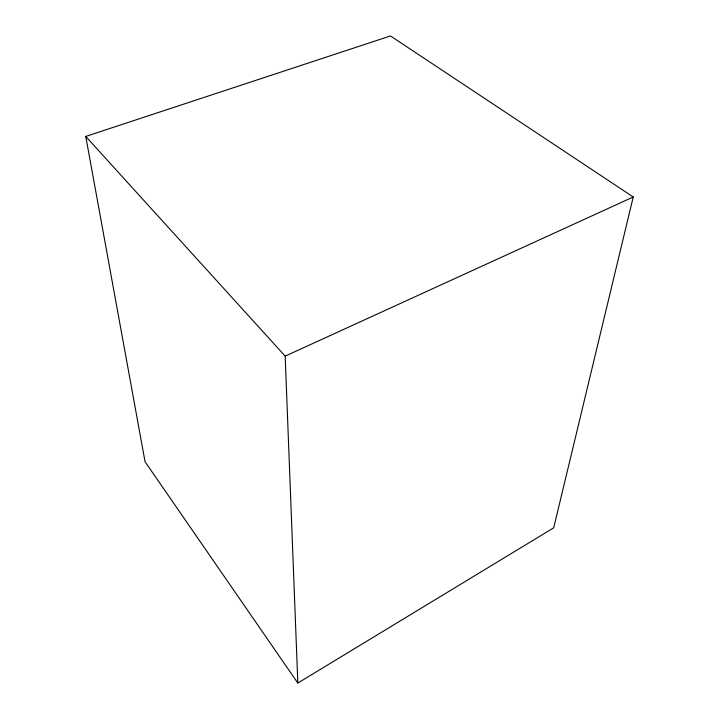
<?xml version="1.0" encoding="UTF-8"?>
<svg xmlns="http://www.w3.org/2000/svg" width="719" height="719" viewBox="0 0 719 719"><rect width="100%" height="100%" fill="white"/><g stroke="black" fill="none" stroke-linecap="round" stroke-linejoin="round"><path stroke-width="1.08" d="M633.241 196.988L553.702 527.818L297.828 683.05L145.058 461.751L85.759 136.43L390.471 35.95L633.241 196.988L285.182 356.139L297.828 683.05M85.759 136.43L285.182 356.139"/></g></svg>
